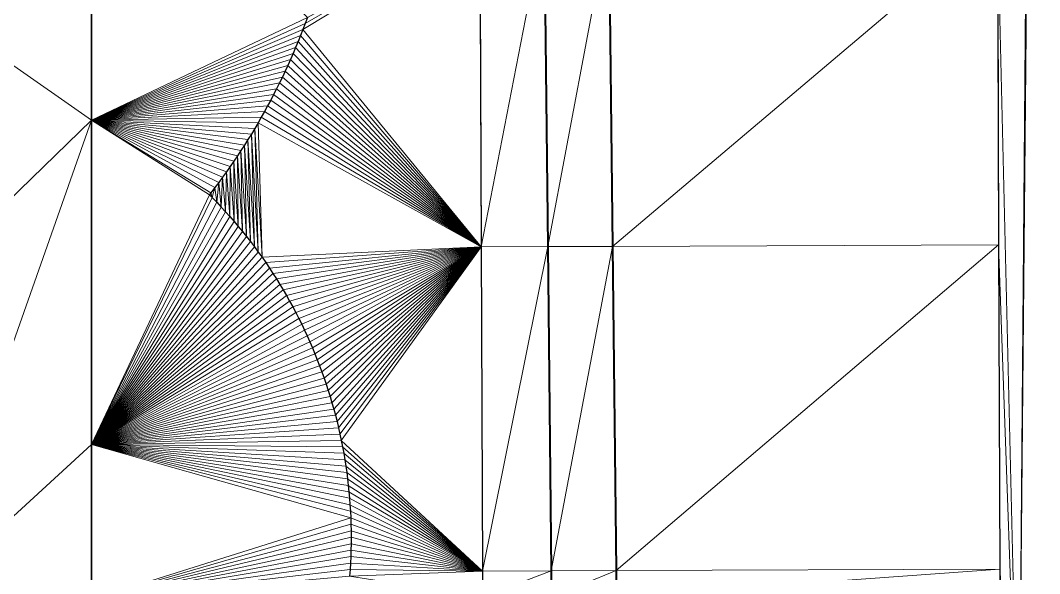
# Model space of a CAD drawing. Header units: metres. Extents: x 246428 to 246884, y 7418966 to 7419490.
# Drawn here: x 246868.2 to 246883.92, y 7419369.47 to 7419378 of the extents above; entities that cross this region are included whole.
import ezdxf

# ---------------------------------------------------------------- set-up
doc = ezdxf.new("R2010")
doc.units = ezdxf.units.M
doc.linetypes.add('blank name', pattern=[0])
doc.linetypes.add('HIDDEN', pattern=[9.525, 6.35, -3.175])
doc.layers.add('_12D_UNMAPPED', color=7, linetype='Continuous')
for name, color, linetype, lineweight in [('BATTER', 250, 'HIDDEN', 25), ('DRAINAGE_SWALE', 7, 'CHANNEL_DASHDOT_X4', 40), ('GRADELINES', 250, 'HIDDEN', 25), ('MISC_PATHS', 7, 'Continuous', 35)]:
    doc.layers.add(name, color=color, linetype=linetype, lineweight=lineweight)
doc.layers.add('KERB_BACK', color=7, linetype='Continuous', lineweight=35, true_color=0x5fd2ff)
doc.styles.get("Standard").update_dxf_attribs({"font": 'romans.shx', "width": 0.65})
doc.linetypes.add('CHANNEL_DASHDOT_X4', pattern='A,6,-1,1,-1,0.004,[">",Standard,S=4,R=0,X=0,Y=-1.7144],0.004,1,-1,6,-1,1,-1', length=20.008)

msp = doc.modelspace()

# ---------------------------------------------------------------- linework, layer by layer
at = {"layer": '_12D_UNMAPPED', "color": 3, "linetype": 'blank name', "lineweight": 0}
for points in [[(246883.922, 7419399.855, 37.561), (246883.6, 7419365.72, 37.679), (246883.865, 7419397.897, 37.592)], [(246883.6, 7419365.72, 37.679), (246883.272, 7419379.541, 37.648), (246883.865, 7419397.897, 37.592)], [(246859.2, 7419383.53, 36.51), (246869.3, 7419381.464, 36.45), (246869.3, 7419376.464, 36.483)], [(246861.693, 7419369.071, 36.589), (246859.2, 7419383.53, 36.51), (246869.3, 7419376.464, 36.483)], [(246869.3, 7419376.464, 36.483), (246869.3, 7419381.464, 36.45), (246872.632, 7419378.048, 36.448)], [(246875.291, 7419379.509, 36.418), (246875.311, 7419374.509, 36.452), (246872.561, 7419377.861, 36.45)], [(246872.597, 7419377.954, 36.449), (246875.291, 7419379.509, 36.418), (246872.561, 7419377.861, 36.45)], [(246872.632, 7419378.048, 36.448), (246875.291, 7419379.509, 36.418), (246872.597, 7419377.954, 36.449)], [(246875.311, 7419374.509, 36.452), (246875.291, 7419379.509, 36.418), (246876.28, 7419379.513, 36.171)], [(246876.336, 7419374.513, 36.196), (246875.311, 7419374.509, 36.452), (246876.28, 7419379.513, 36.171)], [(246876.336, 7419374.513, 36.196), (246876.28, 7419379.513, 36.171), (246877.28, 7419379.517, 36.151)], [(246877.336, 7419374.517, 36.176), (246876.336, 7419374.513, 36.196), (246877.28, 7419379.517, 36.151)], [(246877.336, 7419374.517, 36.176), (246877.28, 7419379.517, 36.151), (246883.272, 7419379.541, 37.648)], [(246883.29, 7419374.541, 37.664), (246877.336, 7419374.517, 36.176), (246883.272, 7419379.541, 37.648)], [(246883.6, 7419365.72, 37.679), (246883.29, 7419374.541, 37.664), (246883.272, 7419379.541, 37.648)], [(246869.3, 7419376.464, 36.483), (246872.632, 7419378.048, 36.448), (246872.597, 7419377.954, 36.449)], [(246869.3, 7419376.464, 36.483), (246872.597, 7419377.954, 36.449), (246872.561, 7419377.861, 36.45)], [(246869.3, 7419376.464, 36.483), (246872.561, 7419377.861, 36.45), (246872.525, 7419377.768, 36.451)], [(246869.3, 7419376.464, 36.483), (246872.525, 7419377.768, 36.451), (246872.488, 7419377.675, 36.452)], [(246872.525, 7419377.768, 36.451), (246875.311, 7419374.509, 36.452), (246872.488, 7419377.675, 36.452)], [(246872.561, 7419377.861, 36.45), (246875.311, 7419374.509, 36.452), (246872.525, 7419377.768, 36.451)], [(246869.3, 7419376.464, 36.483), (246872.488, 7419377.675, 36.452), (246872.449, 7419377.583, 36.452)], [(246869.3, 7419376.464, 36.483), (246872.449, 7419377.583, 36.452), (246872.41, 7419377.491, 36.453)], [(246872.449, 7419377.583, 36.452), (246875.311, 7419374.509, 36.452), (246872.41, 7419377.491, 36.453)], [(246872.488, 7419377.675, 36.452), (246875.311, 7419374.509, 36.452), (246872.449, 7419377.583, 36.452)], [(246869.3, 7419376.464, 36.483), (246872.41, 7419377.491, 36.453), (246872.37, 7419377.399, 36.454)], [(246872.41, 7419377.491, 36.453), (246875.311, 7419374.509, 36.452), (246872.37, 7419377.399, 36.454)], [(246869.3, 7419376.464, 36.483), (246872.37, 7419377.399, 36.454), (246872.329, 7419377.308, 36.455)], [(246869.3, 7419376.464, 36.483), (246872.329, 7419377.308, 36.455), (246872.287, 7419377.217, 36.456)], [(246872.329, 7419377.308, 36.455), (246875.311, 7419374.509, 36.452), (246872.287, 7419377.217, 36.456)], [(246872.37, 7419377.399, 36.454), (246875.311, 7419374.509, 36.452), (246872.329, 7419377.308, 36.455)], [(246869.3, 7419376.464, 36.483), (246872.287, 7419377.217, 36.456), (246872.244, 7419377.127, 36.457)], [(246869.3, 7419376.464, 36.483), (246872.244, 7419377.127, 36.457), (246872.2, 7419377.037, 36.458)], [(246872.244, 7419377.127, 36.457), (246875.311, 7419374.509, 36.452), (246872.2, 7419377.037, 36.458)], [(246872.287, 7419377.217, 36.456), (246875.311, 7419374.509, 36.452), (246872.244, 7419377.127, 36.457)], [(246869.3, 7419376.464, 36.483), (246872.2, 7419377.037, 36.458), (246872.156, 7419376.947, 36.459)], [(246869.3, 7419376.464, 36.483), (246872.156, 7419376.947, 36.459), (246872.11, 7419376.858, 36.46)], [(246872.156, 7419376.947, 36.459), (246875.311, 7419374.509, 36.452), (246872.11, 7419376.858, 36.46)], [(246872.2, 7419377.037, 36.458), (246875.311, 7419374.509, 36.452), (246872.156, 7419376.947, 36.459)], [(246869.3, 7419376.464, 36.483), (246872.11, 7419376.858, 36.46), (246872.064, 7419376.77, 36.461)], [(246872.11, 7419376.858, 36.46), (246875.311, 7419374.509, 36.452), (246872.064, 7419376.77, 36.461)], [(246869.3, 7419376.464, 36.483), (246872.064, 7419376.77, 36.461), (246872.016, 7419376.682, 36.462)], [(246869.3, 7419376.464, 36.483), (246872.016, 7419376.682, 36.462), (246871.968, 7419376.594, 36.463)], [(246872.016, 7419376.682, 36.462), (246875.311, 7419374.509, 36.452), (246871.968, 7419376.594, 36.463)], [(246872.064, 7419376.77, 36.461), (246875.311, 7419374.509, 36.452), (246872.016, 7419376.682, 36.462)], [(246866.693, 7419369.071, 36.552), (246861.693, 7419369.071, 36.589), (246869.3, 7419376.464, 36.483)], [(246869.3, 7419371.464, 36.517), (246866.693, 7419369.071, 36.552), (246869.3, 7419376.464, 36.483)], [(246869.3, 7419376.464, 36.483), (246871.968, 7419376.594, 36.463), (246871.919, 7419376.507, 36.464)], [(246869.3, 7419376.464, 36.483), (246871.919, 7419376.507, 36.464), (246871.869, 7419376.42, 36.465)], [(246869.3, 7419371.464, 36.517), (246869.3, 7419376.464, 36.483), (246871.12, 7419375.313, 36.478)], [(246869.3, 7419376.464, 36.483), (246871.143, 7419375.343, 36.477), (246871.12, 7419375.313, 36.478)], [(246869.3, 7419376.464, 36.483), (246871.869, 7419376.42, 36.465), (246871.818, 7419376.334, 36.466)], [(246869.3, 7419376.464, 36.483), (246871.818, 7419376.334, 36.466), (246871.767, 7419376.249, 36.467)], [(246869.3, 7419376.464, 36.483), (246871.767, 7419376.249, 36.467), (246871.714, 7419376.164, 36.468)], [(246869.3, 7419376.464, 36.483), (246871.714, 7419376.164, 36.468), (246871.661, 7419376.079, 36.468)], [(246869.3, 7419376.464, 36.483), (246871.661, 7419376.079, 36.468), (246871.606, 7419375.995, 36.469)], [(246869.3, 7419376.464, 36.483), (246871.606, 7419375.995, 36.469), (246871.551, 7419375.911, 36.47)], [(246869.3, 7419376.464, 36.483), (246871.551, 7419375.911, 36.47), (246871.496, 7419375.829, 36.471)], [(246869.3, 7419376.464, 36.483), (246871.496, 7419375.829, 36.471), (246871.439, 7419375.746, 36.472)], [(246869.3, 7419376.464, 36.483), (246871.439, 7419375.746, 36.472), (246871.381, 7419375.664, 36.473)], [(246869.3, 7419376.464, 36.483), (246871.381, 7419375.664, 36.473), (246871.323, 7419375.583, 36.474)], [(246869.3, 7419376.464, 36.483), (246871.323, 7419375.583, 36.474), (246871.264, 7419375.503, 36.475)], [(246869.3, 7419376.464, 36.483), (246871.264, 7419375.503, 36.475), (246871.204, 7419375.423, 36.476)], [(246869.3, 7419376.464, 36.483), (246871.204, 7419375.423, 36.476), (246871.143, 7419375.343, 36.477)], [(246871.919, 7419376.507, 36.464), (246875.311, 7419374.509, 36.452), (246871.869, 7419376.42, 36.465)], [(246871.968, 7419376.594, 36.463), (246875.311, 7419374.509, 36.452), (246871.919, 7419376.507, 36.464)], [(246871.818, 7419376.334, 36.466), (246871.872, 7419374.429, 36.478), (246871.767, 7419376.249, 36.467)], [(246871.869, 7419376.42, 36.465), (246871.931, 7419374.348, 36.478), (246871.818, 7419376.334, 36.466)], [(246871.931, 7419374.348, 36.478), (246871.872, 7419374.429, 36.478), (246871.818, 7419376.334, 36.466)], [(246875.311, 7419374.509, 36.452), (246871.931, 7419374.348, 36.478), (246871.869, 7419376.42, 36.465)], [(246871.714, 7419376.164, 36.468), (246871.753, 7419374.59, 36.478), (246871.661, 7419376.079, 36.468)], [(246871.767, 7419376.249, 36.467), (246871.813, 7419374.51, 36.478), (246871.714, 7419376.164, 36.468)], [(246871.813, 7419374.51, 36.478), (246871.753, 7419374.59, 36.478), (246871.714, 7419376.164, 36.468)], [(246871.872, 7419374.429, 36.478), (246871.813, 7419374.51, 36.478), (246871.767, 7419376.249, 36.467)], [(246871.606, 7419375.995, 36.469), (246871.629, 7419374.747, 36.478), (246871.551, 7419375.911, 36.47)], [(246871.661, 7419376.079, 36.468), (246871.691, 7419374.669, 36.478), (246871.606, 7419375.995, 36.469)], [(246871.691, 7419374.669, 36.478), (246871.629, 7419374.747, 36.478), (246871.606, 7419375.995, 36.469)], [(246871.753, 7419374.59, 36.478), (246871.691, 7419374.669, 36.478), (246871.661, 7419376.079, 36.468)], [(246871.551, 7419375.911, 36.47), (246871.565, 7419374.824, 36.478), (246871.496, 7419375.829, 36.471)], [(246871.629, 7419374.747, 36.478), (246871.565, 7419374.824, 36.478), (246871.551, 7419375.911, 36.47)], [(246871.439, 7419375.746, 36.472), (246871.435, 7419374.976, 36.478), (246871.381, 7419375.664, 36.473)], [(246871.501, 7419374.9, 36.478), (246871.435, 7419374.976, 36.478), (246871.439, 7419375.746, 36.472)], [(246871.496, 7419375.829, 36.471), (246871.501, 7419374.9, 36.478), (246871.439, 7419375.746, 36.472)], [(246871.565, 7419374.824, 36.478), (246871.501, 7419374.9, 36.478), (246871.496, 7419375.829, 36.471)], [(246871.323, 7419375.583, 36.474), (246871.301, 7419375.124, 36.478), (246871.264, 7419375.503, 36.475)], [(246871.369, 7419375.05, 36.478), (246871.301, 7419375.124, 36.478), (246871.323, 7419375.583, 36.474)], [(246871.381, 7419375.664, 36.473), (246871.369, 7419375.05, 36.478), (246871.323, 7419375.583, 36.474)], [(246871.435, 7419374.976, 36.478), (246871.369, 7419375.05, 36.478), (246871.381, 7419375.664, 36.473)], [(246871.143, 7419375.343, 36.477), (246871.204, 7419375.423, 36.476), (246871.163, 7419375.269, 36.478)], [(246871.163, 7419375.269, 36.478), (246871.204, 7419375.423, 36.476), (246871.232, 7419375.197, 36.478)], [(246871.204, 7419375.423, 36.476), (246871.264, 7419375.503, 36.475), (246871.232, 7419375.197, 36.478)], [(246871.264, 7419375.503, 36.475), (246871.301, 7419375.124, 36.478), (246871.232, 7419375.197, 36.478)], [(246869.3, 7419371.464, 36.517), (246871.12, 7419375.313, 36.478), (246871.163, 7419375.269, 36.478)], [(246869.3, 7419371.464, 36.517), (246871.163, 7419375.269, 36.478), (246871.232, 7419375.197, 36.478)], [(246871.12, 7419375.313, 36.478), (246871.143, 7419375.343, 36.477), (246871.163, 7419375.269, 36.478)], [(246871.301, 7419375.124, 36.478), (246869.3, 7419371.464, 36.517), (246871.232, 7419375.197, 36.478)], [(246869.3, 7419371.464, 36.517), (246871.301, 7419375.124, 36.478), (246871.369, 7419375.05, 36.478)], [(246869.3, 7419371.464, 36.517), (246871.369, 7419375.05, 36.478), (246871.435, 7419374.976, 36.478)], [(246869.3, 7419371.464, 36.517), (246871.435, 7419374.976, 36.478), (246871.501, 7419374.9, 36.478)], [(246869.3, 7419371.464, 36.517), (246871.501, 7419374.9, 36.478), (246871.565, 7419374.824, 36.478)], [(246869.3, 7419371.464, 36.517), (246871.565, 7419374.824, 36.478), (246871.629, 7419374.747, 36.478)], [(246869.3, 7419371.464, 36.517), (246871.629, 7419374.747, 36.478), (246871.691, 7419374.669, 36.478)], [(246869.3, 7419371.464, 36.517), (246871.691, 7419374.669, 36.478), (246871.753, 7419374.59, 36.478)], [(246869.3, 7419371.464, 36.517), (246871.753, 7419374.59, 36.478), (246871.813, 7419374.51, 36.478)], [(246869.3, 7419371.464, 36.517), (246871.813, 7419374.51, 36.478), (246871.872, 7419374.429, 36.478)], [(246869.3, 7419371.464, 36.517), (246871.872, 7419374.429, 36.478), (246871.931, 7419374.348, 36.478)], [(246871.931, 7419374.348, 36.478), (246875.311, 7419374.509, 36.452), (246871.988, 7419374.266, 36.478)], [(246871.988, 7419374.266, 36.478), (246875.311, 7419374.509, 36.452), (246872.044, 7419374.183, 36.478)], [(246872.044, 7419374.183, 36.478), (246875.311, 7419374.509, 36.452), (246872.099, 7419374.1, 36.479)], [(246872.099, 7419374.1, 36.479), (246875.311, 7419374.509, 36.452), (246872.152, 7419374.015, 36.479)], [(246872.152, 7419374.015, 36.479), (246875.311, 7419374.509, 36.452), (246872.205, 7419373.93, 36.479)], [(246872.205, 7419373.93, 36.479), (246875.311, 7419374.509, 36.452), (246872.257, 7419373.845, 36.479)], [(246872.257, 7419373.845, 36.479), (246875.311, 7419374.509, 36.452), (246872.307, 7419373.758, 36.479)], [(246872.307, 7419373.758, 36.479), (246875.311, 7419374.509, 36.452), (246872.356, 7419373.671, 36.48)], [(246872.356, 7419373.671, 36.48), (246875.311, 7419374.509, 36.452), (246872.404, 7419373.584, 36.48)], [(246872.404, 7419373.584, 36.48), (246875.311, 7419374.509, 36.452), (246872.451, 7419373.495, 36.48)], [(246872.451, 7419373.495, 36.48), (246875.311, 7419374.509, 36.452), (246872.497, 7419373.406, 36.48)], [(246872.497, 7419373.406, 36.48), (246875.311, 7419374.509, 36.452), (246872.542, 7419373.317, 36.481)], [(246872.542, 7419373.317, 36.481), (246875.311, 7419374.509, 36.452), (246872.585, 7419373.227, 36.481)], [(246872.585, 7419373.227, 36.481), (246875.311, 7419374.509, 36.452), (246872.627, 7419373.136, 36.481)], [(246872.627, 7419373.136, 36.481), (246875.311, 7419374.509, 36.452), (246872.668, 7419373.045, 36.482)], [(246872.668, 7419373.045, 36.482), (246875.311, 7419374.509, 36.452), (246872.708, 7419372.953, 36.482)], [(246872.708, 7419372.953, 36.482), (246875.311, 7419374.509, 36.452), (246872.746, 7419372.861, 36.482)], [(246872.746, 7419372.861, 36.482), (246875.311, 7419374.509, 36.452), (246872.783, 7419372.768, 36.483)], [(246872.783, 7419372.768, 36.483), (246875.311, 7419374.509, 36.452), (246872.819, 7419372.675, 36.483)], [(246872.819, 7419372.675, 36.483), (246875.311, 7419374.509, 36.452), (246872.854, 7419372.581, 36.483)], [(246872.854, 7419372.581, 36.483), (246875.311, 7419374.509, 36.452), (246872.888, 7419372.487, 36.484)], [(246872.888, 7419372.487, 36.484), (246875.311, 7419374.509, 36.452), (246872.92, 7419372.392, 36.484)], [(246872.92, 7419372.392, 36.484), (246875.311, 7419374.509, 36.452), (246872.951, 7419372.297, 36.484)], [(246872.951, 7419372.297, 36.484), (246875.311, 7419374.509, 36.452), (246872.981, 7419372.201, 36.485)], [(246872.981, 7419372.201, 36.485), (246875.311, 7419374.509, 36.452), (246873.009, 7419372.106, 36.485)], [(246873.009, 7419372.106, 36.485), (246875.311, 7419374.509, 36.452), (246873.036, 7419372.009, 36.486)], [(246873.036, 7419372.009, 36.486), (246875.311, 7419374.509, 36.452), (246873.062, 7419371.913, 36.486)], [(246873.062, 7419371.913, 36.486), (246875.311, 7419374.509, 36.452), (246873.087, 7419371.816, 36.487)], [(246873.087, 7419371.816, 36.487), (246875.311, 7419374.509, 36.452), (246873.11, 7419371.719, 36.487)], [(246873.11, 7419371.719, 36.487), (246875.311, 7419374.509, 36.452), (246873.132, 7419371.621, 36.488)], [(246873.132, 7419371.621, 36.488), (246875.311, 7419374.509, 36.452), (246873.152, 7419371.523, 36.488)], [(246875.311, 7419374.509, 36.452), (246875.331, 7419369.509, 36.486), (246873.152, 7419371.523, 36.488)], [(246875.331, 7419369.509, 36.486), (246875.311, 7419374.509, 36.452), (246876.336, 7419374.513, 36.196)], [(246875.331, 7419369.509, 36.486), (246876.336, 7419374.513, 36.196), (246876.391, 7419369.513, 36.221)], [(246876.391, 7419369.513, 36.221), (246876.336, 7419374.513, 36.196), (246877.336, 7419374.517, 36.176)], [(246876.391, 7419369.513, 36.221), (246877.336, 7419374.517, 36.176), (246877.391, 7419369.517, 36.201)], [(246877.391, 7419369.517, 36.201), (246877.336, 7419374.517, 36.176), (246883.29, 7419374.541, 37.664)], [(246877.391, 7419369.517, 36.201), (246883.29, 7419374.541, 37.664), (246883.308, 7419369.541, 37.68)], [(246883.308, 7419369.541, 37.68), (246883.29, 7419374.541, 37.664), (246883.6, 7419365.72, 37.679)], [(246869.3, 7419371.464, 36.517), (246871.931, 7419374.348, 36.478), (246871.988, 7419374.266, 36.478)], [(246869.3, 7419371.464, 36.517), (246871.988, 7419374.266, 36.478), (246872.044, 7419374.183, 36.478)], [(246869.3, 7419371.464, 36.517), (246872.044, 7419374.183, 36.478), (246872.099, 7419374.1, 36.479)], [(246869.3, 7419371.464, 36.517), (246872.099, 7419374.1, 36.479), (246872.152, 7419374.015, 36.479)], [(246869.3, 7419371.464, 36.517), (246872.152, 7419374.015, 36.479), (246872.205, 7419373.93, 36.479)], [(246869.3, 7419371.464, 36.517), (246872.205, 7419373.93, 36.479), (246872.257, 7419373.845, 36.479)], [(246869.3, 7419371.464, 36.517), (246872.257, 7419373.845, 36.479), (246872.307, 7419373.758, 36.479)], [(246869.3, 7419371.464, 36.517), (246872.307, 7419373.758, 36.479), (246872.356, 7419373.671, 36.48)], [(246869.3, 7419371.464, 36.517), (246872.356, 7419373.671, 36.48), (246872.404, 7419373.584, 36.48)], [(246869.3, 7419371.464, 36.517), (246872.404, 7419373.584, 36.48), (246872.451, 7419373.495, 36.48)], [(246869.3, 7419371.464, 36.517), (246872.451, 7419373.495, 36.48), (246872.497, 7419373.406, 36.48)], [(246869.3, 7419371.464, 36.517), (246872.497, 7419373.406, 36.48), (246872.542, 7419373.317, 36.481)], [(246869.3, 7419371.464, 36.517), (246872.542, 7419373.317, 36.481), (246872.585, 7419373.227, 36.481)], [(246869.3, 7419371.464, 36.517), (246872.585, 7419373.227, 36.481), (246872.627, 7419373.136, 36.481)], [(246869.3, 7419371.464, 36.517), (246872.627, 7419373.136, 36.481), (246872.668, 7419373.045, 36.482)], [(246869.3, 7419371.464, 36.517), (246872.668, 7419373.045, 36.482), (246872.708, 7419372.953, 36.482)], [(246869.3, 7419371.464, 36.517), (246872.708, 7419372.953, 36.482), (246872.746, 7419372.861, 36.482)], [(246869.3, 7419371.464, 36.517), (246872.746, 7419372.861, 36.482), (246872.783, 7419372.768, 36.483)], [(246869.3, 7419371.464, 36.517), (246872.783, 7419372.768, 36.483), (246872.819, 7419372.675, 36.483)], [(246869.3, 7419371.464, 36.517), (246872.819, 7419372.675, 36.483), (246872.854, 7419372.581, 36.483)], [(246869.3, 7419371.464, 36.517), (246872.854, 7419372.581, 36.483), (246872.888, 7419372.487, 36.484)], [(246869.3, 7419371.464, 36.517), (246872.888, 7419372.487, 36.484), (246872.92, 7419372.392, 36.484)], [(246869.3, 7419371.464, 36.517), (246872.92, 7419372.392, 36.484), (246872.951, 7419372.297, 36.484)], [(246869.3, 7419371.464, 36.517), (246872.951, 7419372.297, 36.484), (246872.981, 7419372.201, 36.485)], [(246869.3, 7419371.464, 36.517), (246872.981, 7419372.201, 36.485), (246873.009, 7419372.106, 36.485)], [(246869.3, 7419371.464, 36.517), (246873.009, 7419372.106, 36.485), (246873.036, 7419372.009, 36.486)], [(246869.3, 7419371.464, 36.517), (246873.036, 7419372.009, 36.486), (246873.062, 7419371.913, 36.486)], [(246869.3, 7419371.464, 36.517), (246873.062, 7419371.913, 36.486), (246873.087, 7419371.816, 36.487)], [(246869.3, 7419371.464, 36.517), (246873.087, 7419371.816, 36.487), (246873.11, 7419371.719, 36.487)], [(246869.3, 7419371.464, 36.517), (246873.11, 7419371.719, 36.487), (246873.132, 7419371.621, 36.488)], [(246869.3, 7419371.464, 36.517), (246873.132, 7419371.621, 36.488), (246873.152, 7419371.523, 36.488)], [(246869.3, 7419371.464, 36.517), (246869.3, 7419369.071, 36.533), (246866.693, 7419369.071, 36.552)], [(246869.3, 7419371.464, 36.517), (246873.152, 7419371.523, 36.488), (246873.172, 7419371.425, 36.489)], [(246869.3, 7419371.464, 36.517), (246873.172, 7419371.425, 36.489), (246873.19, 7419371.327, 36.489)], [(246869.3, 7419371.464, 36.517), (246873.19, 7419371.327, 36.489), (246873.207, 7419371.228, 36.49)], [(246869.3, 7419371.464, 36.517), (246873.207, 7419371.228, 36.49), (246873.222, 7419371.129, 36.49)], [(246869.3, 7419371.464, 36.517), (246873.222, 7419371.129, 36.49), (246873.236, 7419371.03, 36.491)], [(246869.3, 7419371.464, 36.517), (246873.236, 7419371.03, 36.491), (246873.249, 7419370.931, 36.492)], [(246869.3, 7419371.464, 36.517), (246873.249, 7419370.931, 36.492), (246873.26, 7419370.832, 36.492)], [(246869.3, 7419371.464, 36.517), (246873.26, 7419370.832, 36.492), (246873.271, 7419370.732, 36.493)], [(246869.3, 7419371.464, 36.517), (246873.271, 7419370.732, 36.493), (246873.279, 7419370.633, 36.493)], [(246869.3, 7419371.464, 36.517), (246873.279, 7419370.633, 36.493), (246873.287, 7419370.533, 36.494)], [(246869.3, 7419371.464, 36.517), (246873.287, 7419370.533, 36.494), (246873.293, 7419370.433, 36.495)], [(246869.3, 7419371.464, 36.517), (246873.293, 7419370.433, 36.495), (246873.298, 7419370.333, 36.495)], [(246869.3, 7419369.071, 36.533), (246869.3, 7419371.464, 36.517), (246873.298, 7419370.333, 36.495)], [(246873.152, 7419371.523, 36.488), (246875.331, 7419369.509, 36.486), (246873.172, 7419371.425, 36.489)], [(246873.172, 7419371.425, 36.489), (246875.331, 7419369.509, 36.486), (246873.19, 7419371.327, 36.489)], [(246873.19, 7419371.327, 36.489), (246875.331, 7419369.509, 36.486), (246873.207, 7419371.228, 36.49)], [(246873.207, 7419371.228, 36.49), (246875.331, 7419369.509, 36.486), (246873.222, 7419371.129, 36.49)], [(246873.222, 7419371.129, 36.49), (246875.331, 7419369.509, 36.486), (246873.236, 7419371.03, 36.491)], [(246873.236, 7419371.03, 36.491), (246875.331, 7419369.509, 36.486), (246873.249, 7419370.931, 36.492)], [(246873.249, 7419370.931, 36.492), (246875.331, 7419369.509, 36.486), (246873.26, 7419370.832, 36.492)], [(246873.26, 7419370.832, 36.492), (246875.331, 7419369.509, 36.486), (246873.271, 7419370.732, 36.493)], [(246873.271, 7419370.732, 36.493), (246875.331, 7419369.509, 36.486), (246873.279, 7419370.633, 36.493)], [(246873.279, 7419370.633, 36.493), (246875.331, 7419369.509, 36.486), (246873.287, 7419370.533, 36.494)], [(246873.287, 7419370.533, 36.494), (246875.331, 7419369.509, 36.486), (246873.293, 7419370.433, 36.495)], [(246869.3, 7419369.071, 36.533), (246873.298, 7419370.333, 36.495), (246873.301, 7419370.233, 36.496)], [(246873.293, 7419370.433, 36.495), (246875.331, 7419369.509, 36.486), (246873.298, 7419370.333, 36.495)], [(246873.298, 7419370.333, 36.495), (246875.331, 7419369.509, 36.486), (246873.301, 7419370.233, 36.496)], [(246869.3, 7419369.071, 36.533), (246873.301, 7419370.233, 36.496), (246873.304, 7419370.133, 36.496)], [(246873.301, 7419370.233, 36.496), (246875.331, 7419369.509, 36.486), (246873.304, 7419370.133, 36.496)], [(246869.3, 7419369.071, 36.533), (246873.304, 7419370.133, 36.496), (246873.304, 7419370.033, 36.497)], [(246869.3, 7419369.071, 36.533), (246873.304, 7419370.033, 36.497), (246873.304, 7419369.933, 36.498)], [(246873.304, 7419370.133, 36.496), (246875.331, 7419369.509, 36.486), (246873.304, 7419370.033, 36.497)], [(246873.304, 7419370.033, 36.497), (246875.331, 7419369.509, 36.486), (246873.304, 7419369.933, 36.498)], [(246869.3, 7419369.071, 36.533), (246873.304, 7419369.933, 36.498), (246873.302, 7419369.833, 36.499)], [(246873.304, 7419369.933, 36.498), (246875.331, 7419369.509, 36.486), (246873.302, 7419369.833, 36.499)], [(246869.3, 7419369.071, 36.533), (246873.302, 7419369.833, 36.499), (246873.299, 7419369.733, 36.499)], [(246869.3, 7419369.071, 36.533), (246873.299, 7419369.733, 36.499), (246873.294, 7419369.634, 36.5)], [(246873.299, 7419369.733, 36.499), (246875.331, 7419369.509, 36.486), (246873.294, 7419369.634, 36.5)], [(246873.302, 7419369.833, 36.499), (246875.331, 7419369.509, 36.486), (246873.299, 7419369.733, 36.499)], [(246869.3, 7419369.071, 36.533), (246873.294, 7419369.634, 36.5), (246873.288, 7419369.534, 36.501)], [(246873.294, 7419369.634, 36.5), (246875.331, 7419369.509, 36.486), (246873.288, 7419369.534, 36.501)], [(246869.3, 7419369.071, 36.533), (246873.288, 7419369.534, 36.501), (246873.281, 7419369.434, 36.501)], [(246873.288, 7419369.534, 36.501), (246875.331, 7419369.509, 36.486), (246873.281, 7419369.434, 36.501)], [(246875.331, 7419369.509, 36.486), (246875.333, 7419369.106, 36.488), (246873.281, 7419369.434, 36.501)], [(246875.333, 7419369.106, 36.488), (246875.331, 7419369.509, 36.486), (246876.391, 7419369.513, 36.221)], [(246875.333, 7419369.106, 36.488), (246876.391, 7419369.513, 36.221), (246876.396, 7419369.11, 36.223)], [(246876.396, 7419369.11, 36.223), (246876.391, 7419369.513, 36.221), (246877.391, 7419369.517, 36.201)], [(246876.396, 7419369.11, 36.223), (246877.391, 7419369.517, 36.201), (246877.396, 7419369.114, 36.203)], [(246877.396, 7419369.114, 36.203), (246877.391, 7419369.517, 36.201), (246883.308, 7419369.541, 37.68)], [(246877.396, 7419369.114, 36.203), (246883.308, 7419369.541, 37.68), (246883.309, 7419369.138, 37.681)], [(246883.309, 7419369.138, 37.681), (246883.308, 7419369.541, 37.68), (246883.309, 7419369.138, 37.681)], [(246883.309, 7419369.138, 37.681), (246883.308, 7419369.541, 37.68), (246883.6, 7419365.72, 37.679)]]:
    msp.add_3dface(points, dxfattribs=at)
at = {"layer": 'BATTER'}
for points in [[(246875.291, 7419379.509, 36.418), (246875.311, 7419374.509, 36.452), (246875.331, 7419369.509, 36.486), (246875.333, 7419369.106, 36.488), (246875.333, 7419369.106, 36.488), (246875.346, 7419365.687, 36.511), (246875.318, 7419365.135, 36.515), (246875.213, 7419364.519, 36.519), (246875.032, 7419363.922, 36.524), (246874.778, 7419363.351, 36.528), (246874.455, 7419362.817, 36.532), (246874.067, 7419362.327, 36.536), (246873.622, 7419361.889, 36.541), (246873.125, 7419361.51, 36.545), (246872.585, 7419361.196, 36.549), (246872.01, 7419360.952, 36.553), (246871.409, 7419360.781, 36.558), (246870.792, 7419360.687, 36.562), (246870.493, 7419360.669, 36.564), (246867.044, 7419360.568, 36.587), (246862.046, 7419360.421, 36.621), (246857.048, 7419360.274, 36.655), (246852.051, 7419360.128, 36.689), (246847.053, 7419359.981, 36.722)], [(246883.272, 7419379.541, 37.648), (246883.29, 7419374.541, 37.664), (246883.308, 7419369.541, 37.68), (246883.309, 7419369.138, 37.681), (246883.309, 7419369.138, 37.681), (246883.6, 7419365.72, 37.679), (246883.55, 7419364.255, 37.672), (246883.286, 7419362.616, 37.661), (246882.806, 7419361.026, 37.646), (246882.121, 7419359.514, 37.628), (246881.244, 7419358.106, 37.607), (246880.193, 7419356.827, 37.584), (246878.988, 7419355.698, 37.558), (246877.653, 7419354.736, 37.532), (246876.212, 7419353.954, 37.504), (246874.689, 7419353.362, 37.475), (246873.11, 7419352.966, 37.447), (246871.5, 7419352.77, 37.418), (246870.726, 7419352.747, 37.405), (246867.278, 7419352.597, 37.346), (246862.282, 7419352.381, 37.259), (246857.286, 7419352.164, 37.173), (246852.291, 7419351.947, 37.087), (246847.295, 7419351.727, 37.002)]]:
    msp.add_polyline3d(points, dxfattribs=at)
at = {"layer": 'DRAINAGE_SWALE'}
for points in [[(246876.28, 7419379.513, 36.171), (246876.336, 7419374.513, 36.196), (246876.391, 7419369.513, 36.221), (246876.396, 7419369.11, 36.223), (246876.396, 7419369.11, 36.223), (246876.597, 7419365.692, 36.199), (246876.596, 7419364.998, 36.194), (246876.502, 7419364.215, 36.188), (246876.31, 7419363.446, 36.183), (246876.021, 7419362.701, 36.177), (246875.639, 7419361.995, 36.172), (246875.169, 7419361.337, 36.166), (246874.618, 7419360.74, 36.16), (246873.992, 7419360.212, 36.155), (246873.302, 7419359.765, 36.149), (246872.556, 7419359.405, 36.143), (246871.767, 7419359.139, 36.137), (246870.945, 7419358.973, 36.132), (246870.544, 7419358.929, 36.129), (246867.101, 7419358.638, 36.105), (246862.111, 7419358.217, 36.07), (246857.121, 7419357.795, 36.035), (246852.131, 7419357.374, 36), (246847.142, 7419356.952, 35.965)], [(246877.28, 7419379.517, 36.151), (246877.336, 7419374.517, 36.176), (246877.391, 7419369.517, 36.201), (246877.396, 7419369.114, 36.203), (246877.396, 7419369.114, 36.203), (246877.597, 7419365.696, 36.179), (246877.591, 7419364.892, 36.174), (246877.475, 7419363.986, 36.168), (246877.247, 7419363.097, 36.163), (246876.907, 7419362.238, 36.157), (246876.461, 7419361.425, 36.152), (246875.914, 7419360.669, 36.146), (246875.273, 7419359.984, 36.14), (246874.548, 7419359.381, 36.135), (246873.75, 7419358.871, 36.129), (246872.889, 7419358.462, 36.123), (246871.979, 7419358.162, 36.117), (246871.035, 7419357.977, 36.112), (246870.574, 7419357.93, 36.109), (246867.13, 7419357.639, 36.085), (246862.14, 7419357.217, 36.05), (246857.151, 7419356.796, 36.015), (246852.161, 7419356.374, 35.98), (246847.171, 7419355.953, 35.945)]]:
    msp.add_polyline3d(points, dxfattribs=at)
at = {"layer": 'GRADELINES'}
msp.add_polyline3d([(246872.632, 7419378.048, 36.448), (246872.597, 7419377.954, 36.449), (246872.597, 7419377.954, 36.449), (246872.561, 7419377.861, 36.45), (246872.561, 7419377.861, 36.45), (246872.525, 7419377.768, 36.451), (246872.525, 7419377.768, 36.451), (246872.488, 7419377.675, 36.452), (246872.488, 7419377.675, 36.452), (246872.449, 7419377.583, 36.452), (246872.449, 7419377.583, 36.452), (246872.41, 7419377.491, 36.453), (246872.41, 7419377.491, 36.453), (246872.37, 7419377.399, 36.454), (246872.37, 7419377.399, 36.454), (246872.329, 7419377.308, 36.455), (246872.329, 7419377.308, 36.455), (246872.287, 7419377.217, 36.456), (246872.287, 7419377.217, 36.456), (246872.244, 7419377.127, 36.457), (246872.244, 7419377.127, 36.457), (246872.2, 7419377.037, 36.458), (246872.2, 7419377.037, 36.458), (246872.156, 7419376.947, 36.459), (246872.156, 7419376.947, 36.459), (246872.11, 7419376.858, 36.46), (246872.11, 7419376.858, 36.46), (246872.064, 7419376.77, 36.461), (246872.064, 7419376.77, 36.461), (246872.016, 7419376.682, 36.462), (246872.016, 7419376.682, 36.462), (246871.968, 7419376.594, 36.463), (246871.968, 7419376.594, 36.463), (246871.919, 7419376.507, 36.464), (246871.919, 7419376.507, 36.464), (246871.869, 7419376.42, 36.465), (246871.869, 7419376.42, 36.465), (246871.818, 7419376.334, 36.466), (246871.818, 7419376.334, 36.466), (246871.767, 7419376.249, 36.467), (246871.767, 7419376.249, 36.467), (246871.714, 7419376.164, 36.468), (246871.714, 7419376.164, 36.468), (246871.661, 7419376.079, 36.468), (246871.661, 7419376.079, 36.468), (246871.606, 7419375.995, 36.469), (246871.606, 7419375.995, 36.469), (246871.551, 7419375.911, 36.47), (246871.551, 7419375.911, 36.47), (246871.496, 7419375.829, 36.471), (246871.496, 7419375.829, 36.471), (246871.439, 7419375.746, 36.472), (246871.439, 7419375.746, 36.472), (246871.381, 7419375.664, 36.473), (246871.381, 7419375.664, 36.473), (246871.323, 7419375.583, 36.474), (246871.323, 7419375.583, 36.474), (246871.264, 7419375.503, 36.475), (246871.264, 7419375.503, 36.475), (246871.204, 7419375.423, 36.476), (246871.204, 7419375.423, 36.476), (246871.143, 7419375.343, 36.477), (246871.12, 7419375.313, 36.478), (246871.12, 7419375.313, 36.478), (246871.12, 7419375.313, 36.478), (246871.163, 7419375.269, 36.478), (246871.163, 7419375.269, 36.478), (246871.232, 7419375.197, 36.478), (246871.232, 7419375.197, 36.478), (246871.301, 7419375.124, 36.478), (246871.301, 7419375.124, 36.478), (246871.369, 7419375.05, 36.478), (246871.369, 7419375.05, 36.478), (246871.435, 7419374.976, 36.478), (246871.435, 7419374.976, 36.478), (246871.501, 7419374.9, 36.478), (246871.501, 7419374.9, 36.478), (246871.565, 7419374.824, 36.478), (246871.565, 7419374.824, 36.478), (246871.629, 7419374.747, 36.478), (246871.629, 7419374.747, 36.478), (246871.691, 7419374.669, 36.478), (246871.691, 7419374.669, 36.478), (246871.753, 7419374.59, 36.478), (246871.753, 7419374.59, 36.478), (246871.813, 7419374.51, 36.478), (246871.813, 7419374.51, 36.478), (246871.872, 7419374.429, 36.478), (246871.872, 7419374.429, 36.478), (246871.931, 7419374.348, 36.478), (246871.931, 7419374.348, 36.478), (246871.988, 7419374.266, 36.478), (246871.988, 7419374.266, 36.478), (246872.044, 7419374.183, 36.478), (246872.044, 7419374.183, 36.478), (246872.099, 7419374.1, 36.479), (246872.099, 7419374.1, 36.479), (246872.152, 7419374.015, 36.479), (246872.152, 7419374.015, 36.479), (246872.205, 7419373.93, 36.479), (246872.205, 7419373.93, 36.479), (246872.257, 7419373.845, 36.479), (246872.257, 7419373.845, 36.479), (246872.307, 7419373.758, 36.479), (246872.307, 7419373.758, 36.479), (246872.356, 7419373.671, 36.48), (246872.356, 7419373.671, 36.48), (246872.404, 7419373.584, 36.48), (246872.404, 7419373.584, 36.48), (246872.451, 7419373.495, 36.48), (246872.451, 7419373.495, 36.48), (246872.497, 7419373.406, 36.48), (246872.497, 7419373.406, 36.48), (246872.542, 7419373.317, 36.481), (246872.542, 7419373.317, 36.481), (246872.585, 7419373.227, 36.481), (246872.585, 7419373.227, 36.481), (246872.627, 7419373.136, 36.481), (246872.627, 7419373.136, 36.481), (246872.668, 7419373.045, 36.482), (246872.668, 7419373.045, 36.482), (246872.708, 7419372.953, 36.482), (246872.708, 7419372.953, 36.482), (246872.746, 7419372.861, 36.482), (246872.746, 7419372.861, 36.482), (246872.783, 7419372.768, 36.483), (246872.783, 7419372.768, 36.483), (246872.819, 7419372.675, 36.483), (246872.819, 7419372.675, 36.483), (246872.854, 7419372.581, 36.483), (246872.854, 7419372.581, 36.483), (246872.888, 7419372.487, 36.484), (246872.888, 7419372.487, 36.484), (246872.92, 7419372.392, 36.484), (246872.92, 7419372.392, 36.484), (246872.951, 7419372.297, 36.484), (246872.951, 7419372.297, 36.484), (246872.981, 7419372.201, 36.485), (246872.981, 7419372.201, 36.485), (246873.009, 7419372.106, 36.485), (246873.009, 7419372.106, 36.485), (246873.036, 7419372.009, 36.486), (246873.036, 7419372.009, 36.486), (246873.062, 7419371.913, 36.486), (246873.062, 7419371.913, 36.486), (246873.087, 7419371.816, 36.487), (246873.087, 7419371.816, 36.487), (246873.11, 7419371.719, 36.487), (246873.11, 7419371.719, 36.487), (246873.132, 7419371.621, 36.488), (246873.132, 7419371.621, 36.488), (246873.152, 7419371.523, 36.488), (246873.152, 7419371.523, 36.488), (246873.172, 7419371.425, 36.489), (246873.172, 7419371.425, 36.489), (246873.19, 7419371.327, 36.489), (246873.19, 7419371.327, 36.489), (246873.207, 7419371.228, 36.49), (246873.207, 7419371.228, 36.49), (246873.222, 7419371.129, 36.49), (246873.222, 7419371.129, 36.49), (246873.236, 7419371.03, 36.491), (246873.236, 7419371.03, 36.491), (246873.249, 7419370.931, 36.492), (246873.249, 7419370.931, 36.492), (246873.26, 7419370.832, 36.492), (246873.26, 7419370.832, 36.492), (246873.271, 7419370.732, 36.493), (246873.271, 7419370.732, 36.493), (246873.279, 7419370.633, 36.493), (246873.279, 7419370.633, 36.493), (246873.287, 7419370.533, 36.494), (246873.287, 7419370.533, 36.494), (246873.293, 7419370.433, 36.495), (246873.293, 7419370.433, 36.495), (246873.298, 7419370.333, 36.495), (246873.298, 7419370.333, 36.495), (246873.301, 7419370.233, 36.496), (246873.301, 7419370.233, 36.496), (246873.304, 7419370.133, 36.496), (246873.304, 7419370.133, 36.496), (246873.304, 7419370.033, 36.497), (246873.304, 7419370.033, 36.497), (246873.304, 7419369.933, 36.498), (246873.304, 7419369.933, 36.498), (246873.302, 7419369.833, 36.499), (246873.302, 7419369.833, 36.499), (246873.299, 7419369.733, 36.499), (246873.299, 7419369.733, 36.499), (246873.294, 7419369.634, 36.5), (246873.294, 7419369.634, 36.5), (246873.288, 7419369.534, 36.501), (246873.288, 7419369.534, 36.501), (246873.281, 7419369.434, 36.501)], dxfattribs=at)
at = {"layer": 'KERB_BACK'}
msp.add_polyline3d([(246869.3, 7419381.464, 36.45), (246869.3, 7419376.464, 36.483), (246869.3, 7419371.464, 36.517), (246869.3, 7419369.071, 36.533), (246869.3, 7419369.071, 36.533), (246869.3, 7419369.071, 36.533), (246869.3, 7419369.071, 36.533), (246869.3, 7419369.071, 36.533), (246869.3, 7419369.071, 36.533), (246869.3, 7419369.071, 36.533), (246869.3, 7419369.071, 36.533), (246869.3, 7419369.071, 36.533), (246869.3, 7419369.071, 36.533), (246869.3, 7419369.071, 36.533), (246866.693, 7419369.071, 36.552)], dxfattribs=at)
at = {"layer": 'MISC_PATHS'}
msp.add_polyline3d([(246869.3, 7419381.464, 36.45), (246869.3, 7419376.464, 36.483), (246869.3, 7419371.464, 36.517), (246869.3, 7419369.071, 36.533), (246869.3, 7419369.071, 36.533), (246869.3, 7419369.071, 36.533), (246869.3, 7419369.071, 36.533), (246869.3, 7419369.071, 36.533), (246869.3, 7419369.071, 36.533), (246869.3, 7419369.071, 36.533), (246869.3, 7419369.071, 36.533), (246869.3, 7419369.071, 36.533), (246869.3, 7419369.071, 36.533), (246869.3, 7419369.071, 36.533), (246866.693, 7419369.071, 36.552)], dxfattribs=at)

doc.saveas('drawing.dxf')
